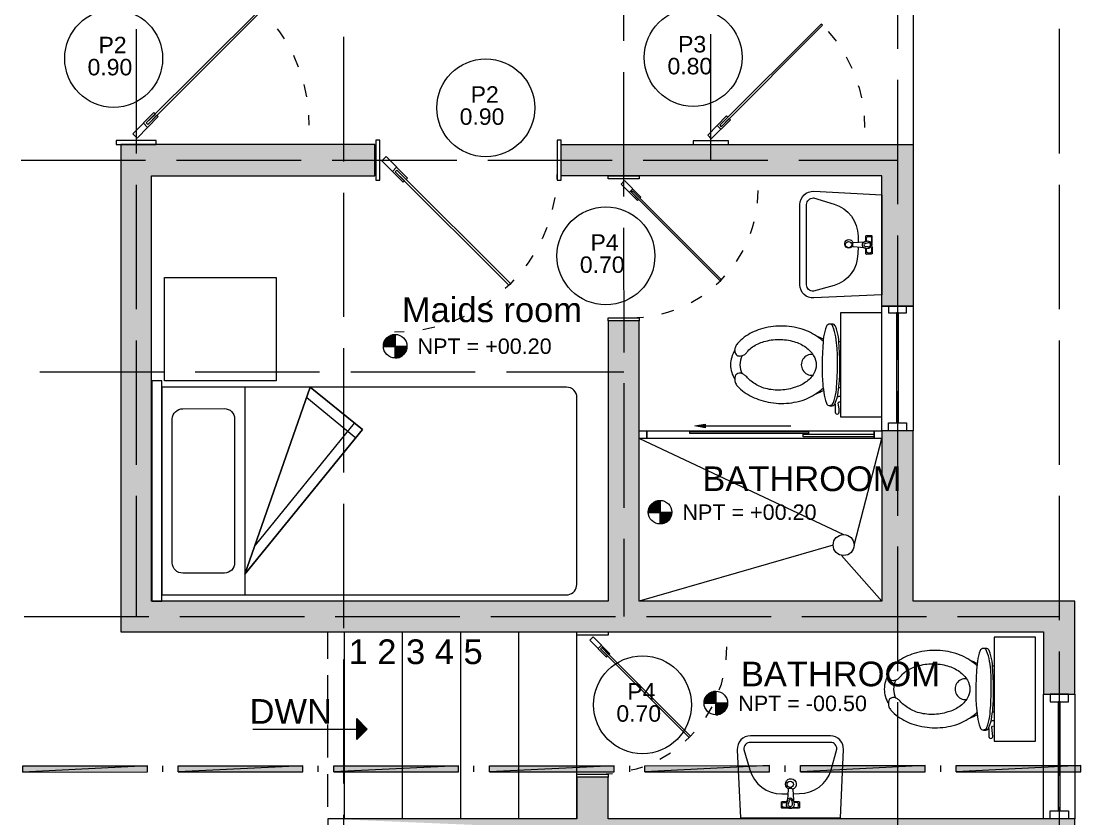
# Model space of a CAD drawing. Header units: metres. Extents: x 14 to 155, y 0 to 125.
# Drawn here: x 30.68 to 35.79, y 104.34 to 108.18 of the extents above; entities that cross this region are included whole.
import ezdxf

# ---------------------------------------------------------------- set-up
doc = ezdxf.new("R2010")
doc.units = ezdxf.units.M
doc.layers.add('PDF_Geometry', color=7, linetype='Continuous', true_color=0xc0c0c0)
doc.layers.add('PDF_Solid Fills', color=7, linetype='Continuous')
doc.layers.add('PDF_Text', color=255, linetype='Continuous')
doc.styles.add('PDF Arial', font='arial.ttf')

msp = doc.modelspace()

# ---------------------------------------------------------------- linework, layer by layer
at = {"layer": 'PDF_Geometry', "color": 0, "lineweight": 5}
for points in [[(34.9773, 109.9363), (34.9774, 107.587)], [(34.827, 106.8075), (34.827, 107.4364), (33.2811, 107.4364), (33.2811, 107.5868), (34.9775, 107.5869), (34.9775, 106.8075), (34.827, 106.8075), (34.9775, 106.8075)], [(32.2361, 104.3365), (32.2361, 105.2375)], [(32.5162, 104.3365), (32.5161, 105.2375)], [(32.7962, 104.3366), (32.7962, 105.2375)], [(33.0762, 104.3366), (33.0762, 105.2375)], [(33.3564, 104.3366), (33.3564, 105.2376)], [(35.6065, 104.9368), (35.7569, 104.9368)]]:
    msp.add_lwpolyline(points, dxfattribs=at)
at = {"layer": 'PDF_Geometry', "color": 0, "lineweight": 0}
for points in [[(33.5818, 108.6863), (33.5818, 108.0862)], [(34.9021, 108.648), (34.9022, 108.0479)], [(31.2309, 108.1438), (31.231, 107.5436)], [(31.9111, 108.1454), (31.9223, 108.1309), (31.9447, 108.0958)], [(32.2312, 108.1054), (32.2312, 107.5052)], [(34.0012, 108.1183), (34.0012, 107.5118)], [(34.5676, 108.131), (34.6012, 108.091), (34.6061, 108.0846)], [(35.6815, 108.1439), (35.6816, 107.5438)], [(31.9895, 108.0173), (31.9911, 108.0125), (32.0119, 107.9613)], [(34.6541, 108.0094), (34.6685, 107.9807), (34.6813, 107.9551)], [(33.5818, 107.9358), (33.5818, 107.3357)], [(34.9022, 107.899), (34.9022, 107.2989)], [(32.0391, 107.8765), (32.0535, 107.8172)], [(34.7117, 107.8718), (34.7165, 107.8606), (34.7278, 107.8126)], [(31.2869, 107.6684), (31.2661, 107.6892)], [(32.0631, 107.7277), (32.0647, 107.6797)], [(34.7405, 107.7245), (34.7421, 107.6686)], [(34.0508, 107.6606), (34.0332, 107.6782)], [(30.6772, 107.5115), (31.2758, 107.5116)], [(31.4262, 107.5116), (32.0264, 107.5116)], [(32.1767, 107.5116), (32.7769, 107.5116)], [(32.9273, 107.5116), (33.5259, 107.5117)], [(33.6763, 107.5117), (34.2765, 107.5117)], [(34.4268, 107.5117), (34.9022, 107.5117)], [(32.468, 107.4572), (32.4873, 107.4781)], [(33.2619, 107.4668), (33.2603, 107.4204)], [(31.231, 107.3932), (31.231, 106.793)], [(35.6816, 107.3933), (35.6816, 106.7932)], [(32.2312, 107.3548), (32.2312, 106.7562)], [(33.2506, 107.3308), (33.2378, 107.2731)], [(33.6251, 107.3724), (33.609, 107.3564)], [(34.2269, 107.3036), (34.2269, 107.3052), (34.2301, 107.3645)], [(33.2106, 107.1868), (33.1898, 107.1356), (33.1866, 107.1324)], [(33.5818, 107.1852), (33.5819, 106.5851)], [(34.1932, 107.158), (34.2028, 107.1868), (34.2108, 107.2157)], [(34.9022, 107.1484), (34.9022, 106.5483)], [(34.126, 107.0236), (34.158, 107.0764)], [(34.7806, 107.0956), (34.7806, 107.0637)], [(33.1434, 107.0523), (33.121, 107.0171), (33.1098, 107.0027)], [(34.7485, 107.0637), (34.7485, 107.0621), (34.7501, 107.0605), (34.7517, 107.0605), (34.7517, 107.0589), (34.7533, 107.0589)], [(34.7806, 107.0636), (34.7806, 107.062), (34.7806, 107.0604), (34.779, 107.0604), (34.7774, 107.0604), (34.7774, 107.0588), (34.7534, 107.0588)], [(33.0521, 106.9339), (33.0329, 106.9115), (33.0105, 106.8923)], [(34.0284, 106.9116), (34.0508, 106.9308), (34.07, 106.9532)], [(32.9418, 106.8347), (32.9274, 106.8235), (32.8922, 106.8012)], [(33.9068, 106.8251), (33.958, 106.8555)], [(33.7659, 106.7707), (33.7947, 106.7787), (33.8236, 106.7884)], [(32.8121, 106.7578), (32.809, 106.7563), (32.7578, 106.7338)], [(33.6171, 106.7515), (33.6764, 106.7547), (33.678, 106.7547)], [(32.524, 106.6842), (32.4776, 106.6826)], [(32.4808, 106.6698), (32.4808, 106.5578)], [(32.6713, 106.7067), (32.6137, 106.6938)], [(31.231, 106.6426), (31.231, 106.0424)], [(35.6816, 106.6427), (35.6816, 106.0426)], [(32.2313, 106.6058), (32.2313, 106.0057)], [(32.4249, 106.6138), (32.5369, 106.6138)], [(30.7669, 106.4906), (31.367, 106.4906)], [(31.5158, 106.4906), (32.1159, 106.4906)], [(32.2664, 106.4906), (32.8665, 106.4906)], [(33.017, 106.4907), (33.582, 106.4907)], [(31.7559, 106.4169), (31.756, 105.4167)], [(33.5819, 106.4362), (33.5819, 105.8361)], [(32.0536, 106.3673), (32.2904, 106.1737)], [(34.9022, 106.3979), (34.9022, 105.7978)], [(31.3558, 106.2425), (31.3558, 105.5912)], [(32.2825, 106.2441), (31.8055, 105.6552)], [(33.9741, 106.2314), (34.387, 106.2314)], [(34.643, 105.7049), (33.6572, 106.1705)], [(34.6926, 105.6553), (34.827, 106.1706), (33.694, 106.1705)], [(31.231, 105.8937), (31.231, 105.3112)], [(32.2313, 105.8553), (32.2313, 105.2551)], [(33.758, 105.8697), (33.758, 105.7577)], [(35.6816, 105.8938), (35.6816, 105.2937)], [(33.702, 105.8137), (33.814, 105.8137)], [(33.5819, 105.6857), (33.5819, 105.3113)], [(34.5917, 105.6553), (33.6571, 105.3864)], [(34.9022, 105.6489), (34.9023, 105.0488)], [(34.6318, 105.6057), (34.8271, 105.3864)], [(30.6918, 105.311), (31.2919, 105.3111)], [(31.4423, 105.3111), (32.0424, 105.3111)], [(32.1913, 105.3111), (32.7914, 105.3111)], [(32.9419, 105.3111), (33.542, 105.3112)], [(33.6924, 105.3112), (34.2925, 105.3112)], [(34.4414, 105.3112), (35.0415, 105.3112)], [(35.192, 105.3112), (35.6816, 105.3112)], [(32.156, 105.1078), (32.156, 105.2375)], [(33.4748, 105.1735), (33.4587, 105.1575)], [(34.0765, 105.1031), (34.0765, 105.1047), (34.0797, 105.1656)], [(35.6816, 105.1432), (35.6817, 104.5431)], [(32.2313, 105.1047), (32.2313, 104.5061)], [(32.156, 104.871), (32.156, 105.0295)], [(34.0429, 104.9575), (34.0542, 104.9863), (34.0605, 105.0152)], [(34.0269, 104.9496), (34.0269, 104.8375)], [(33.9692, 104.8935), (34.0829, 104.8935)], [(34.9023, 104.8983), (34.9023, 104.2982)], [(33.9773, 104.8247), (34.0077, 104.8759)], [(32.156, 104.6326), (32.156, 104.791)], [(31.7944, 104.7686), (32.2954, 104.7686)], [(33.878, 104.711), (33.9004, 104.7319), (33.9212, 104.7543)], [(33.7564, 104.6246), (33.8076, 104.655)], [(31.3607, 104.5622), (31.3607, 104.5925)], [(32.1096, 104.5622), (32.1096, 104.5926)], [(32.8602, 104.5622), (32.8602, 104.5926)], [(33.6108, 104.5623), (33.6108, 104.5926)], [(33.6172, 104.5718), (33.6444, 104.5782), (33.6749, 104.5878)], [(34.3597, 104.5623), (34.3597, 104.5927)], [(35.1103, 104.5623), (35.1103, 104.5927)], [(32.1561, 104.3941), (32.156, 104.5525)], [(33.4667, 104.551), (33.5276, 104.5542)], [(35.6817, 104.3926), (35.6817, 103.7925)], [(32.2313, 104.3558), (32.2314, 103.7556)]]:
    msp.add_lwpolyline(points, dxfattribs=at)
for points in [[(31.831, 108.2398), (31.2805, 107.6908), (31.2885, 107.6829), (31.8374, 108.2334)], [(34.5341, 108.1679), (34.046, 107.6798), (34.0524, 107.6717), (34.5404, 108.1615)], [(31.2357, 107.6172), (31.2149, 107.638), (31.3174, 107.742), (31.3254, 107.734), (31.2805, 107.6908), (31.2885, 107.6829), (31.3317, 107.7277), (31.3381, 107.7213)], [(34.0044, 107.6141), (33.9868, 107.6318), (34.078, 107.7246), (34.0844, 107.7182), (34.046, 107.6798), (34.0524, 107.6718), (34.0908, 107.7117), (34.0972, 107.7054)], [(31.3285, 107.606), (31.1349, 107.606), (31.1349, 107.5868), (31.3285, 107.5868)], [(32.4056, 107.6076), (32.3864, 107.6076), (32.3864, 107.4156), (32.4056, 107.4156)], [(33.281, 107.6076), (33.2618, 107.6076), (33.2618, 107.4156), (33.281, 107.4156)], [(34.0876, 107.6045), (33.9164, 107.6045), (33.9164, 107.5869), (34.0876, 107.5869)], [(32.4153, 107.5084), (32.4361, 107.5292), (32.54, 107.4252), (32.5337, 107.4188), (32.4889, 107.4636), (32.4809, 107.4556), (32.5257, 107.4124), (32.5193, 107.406)], [(33.0362, 106.9163), (32.4889, 107.4636), (32.4809, 107.4556), (33.0282, 106.9083)], [(33.6571, 107.422), (33.5066, 107.422), (33.5066, 107.4365), (33.6571, 107.4365)], [(33.5851, 107.4141), (33.5691, 107.3964), (33.6492, 107.3165), (33.6539, 107.3212), (33.6204, 107.3564), (33.6252, 107.3629), (33.6603, 107.3276), (33.6651, 107.3324)], [(34.0476, 106.9292), (33.6203, 107.3565), (33.6252, 107.3629), (34.054, 106.934)], [(31.3686, 106.9467), (31.9063, 106.9467), (31.9063, 106.4474), (31.3686, 106.4474)], [(34.827, 106.7755), (34.6269, 106.7755), (34.627, 106.2746), (34.827, 106.2746)], [(34.9454, 106.8076), (34.859, 106.8076), (34.859, 106.7756), (34.9454, 106.7756)], [(34.8974, 106.2458), (34.907, 106.2458), (34.907, 106.7756), (34.8974, 106.7756)], [(33.6572, 106.7371), (33.5067, 106.7371), (33.5067, 106.7515), (33.6572, 106.7515)], [(32.4584, 106.6666), (32.4808, 106.6618), (32.4489, 106.6618)], [(32.4697, 106.6698), (32.4808, 106.6666), (32.4584, 106.6666)], [(32.4808, 106.6666), (32.4584, 106.6666), (32.4808, 106.6618)], [(32.4808, 106.6698), (32.4697, 106.6698)], [(32.4808, 106.6698), (32.4697, 106.6698), (32.4808, 106.6666)], [(32.428, 106.6362), (32.4808, 106.6251), (32.4249, 106.6251)], [(32.4808, 106.6251), (32.4249, 106.6251), (32.4808, 106.6139)], [(32.4249, 106.6251), (32.4808, 106.6139), (32.4249, 106.6139)], [(32.4344, 106.6458), (32.4808, 106.6362), (32.428, 106.6362)], [(32.4808, 106.6362), (32.428, 106.6362), (32.4808, 106.6251)], [(32.4408, 106.6539), (32.4808, 106.6459), (32.4344, 106.6459)], [(32.4808, 106.6458), (32.4344, 106.6458), (32.4808, 106.6362)], [(32.4489, 106.6618), (32.4808, 106.6539), (32.4408, 106.6539)], [(32.4808, 106.6539), (32.4408, 106.6539), (32.4808, 106.6459)], [(32.4808, 106.6618), (32.4489, 106.6618), (32.4808, 106.6539)], [(32.524, 106.5786), (32.4808, 106.5786), (32.5161, 106.5706)], [(32.4808, 106.5786), (32.5161, 106.5706), (32.4808, 106.5706)], [(32.5161, 106.5706), (32.4808, 106.5706), (32.5081, 106.5658)], [(32.4808, 106.5706), (32.5081, 106.5658), (32.4808, 106.5658)], [(32.5369, 106.6138), (32.4809, 106.6138), (32.5353, 106.6043)], [(32.4809, 106.6138), (32.5353, 106.6043), (32.4809, 106.6043)], [(32.5353, 106.6043), (32.4809, 106.6043), (32.5337, 106.5947)], [(32.4809, 106.6043), (32.5337, 106.5947), (32.4809, 106.5947)], [(32.5337, 106.5946), (32.4809, 106.5946), (32.5289, 106.5866)], [(32.4809, 106.5946), (32.5289, 106.5866), (32.4809, 106.5866)], [(32.5289, 106.5866), (32.4809, 106.5866), (32.5241, 106.5787)], [(32.4809, 106.5866), (32.5241, 106.5787), (32.4809, 106.5787)], [(32.5081, 106.5658), (32.4809, 106.5658), (32.5001, 106.561)], [(32.4809, 106.5658), (32.5001, 106.561), (32.4809, 106.561)], [(32.4808, 106.561), (32.4808, 106.5594), (32.4904, 106.5594)], [(32.4808, 106.561), (32.5, 106.561), (32.4904, 106.5594)], [(32.4808, 106.5594), (32.4904, 106.5594), (32.4808, 106.5579)], [(31.3559, 106.4474), (31.3063, 106.4474), (31.3063, 105.3864), (31.3559, 105.3864)], [(31.756, 105.5159), (32.3225, 106.2137), (31.756, 105.5159), (32.0712, 106.4169), (32.3225, 106.2137), (32.0712, 106.4169)], [(33.6939, 106.1706), (33.6571, 106.1706), (33.6571, 106.2074), (33.6939, 106.2074)], [(34.7902, 106.1706), (33.6939, 106.1706), (33.6939, 106.2074), (34.7902, 106.2075)], [(33.9741, 106.2218), (33.9245, 106.2314), (33.9741, 106.2394)], [(34.827, 106.1706), (34.7902, 106.1706), (34.7902, 106.2075), (34.827, 106.2075)], [(34.9454, 106.2074), (34.859, 106.2074), (34.859, 106.2458), (34.9454, 106.2458)], [(34.4733, 106.1946), (33.9004, 106.1946), (33.9004, 106.2042), (34.4733, 106.2042)], [(34.4477, 106.1899), (34.7902, 106.1899), (34.7902, 106.1786), (34.4477, 106.1786)], [(33.7179, 105.8537), (33.758, 105.8457), (33.7116, 105.8457)], [(33.726, 105.8617), (33.758, 105.8537), (33.7179, 105.8537)], [(33.758, 105.8537), (33.7179, 105.8537), (33.758, 105.8457)], [(33.7372, 105.8666), (33.758, 105.8618), (33.726, 105.8618)], [(33.758, 105.8617), (33.726, 105.8617), (33.758, 105.8537)], [(33.7467, 105.8697), (33.758, 105.8666), (33.7372, 105.8666)], [(33.758, 105.8666), (33.7372, 105.8666), (33.758, 105.8618)], [(33.758, 105.8697), (33.7467, 105.8697)], [(33.758, 105.8697), (33.7467, 105.8697), (33.758, 105.8666)], [(33.7036, 105.8249), (33.758, 105.8138), (33.702, 105.8138)], [(33.7068, 105.8361), (33.758, 105.8249), (33.7036, 105.8249)], [(33.758, 105.8249), (33.7036, 105.8249), (33.758, 105.8138)], [(33.7116, 105.8457), (33.758, 105.8362), (33.7068, 105.8362)], [(33.758, 105.8361), (33.7068, 105.8361), (33.758, 105.8249)], [(33.758, 105.8457), (33.7116, 105.8457), (33.758, 105.8362)], [(33.814, 105.8137), (33.7581, 105.8137), (33.814, 105.8041)], [(33.7581, 105.8137), (33.814, 105.8041), (33.7581, 105.8041)], [(33.814, 105.8041), (33.7581, 105.8041), (33.8108, 105.7946)], [(33.7581, 105.8041), (33.8108, 105.7946), (33.7581, 105.7946)], [(33.8108, 105.7945), (33.758, 105.7945), (33.806, 105.7865)], [(33.758, 105.7945), (33.806, 105.7865), (33.758, 105.7865)], [(33.806, 105.7865), (33.758, 105.7865), (33.8012, 105.7785)], [(33.758, 105.7865), (33.8012, 105.7785), (33.758, 105.7785)], [(33.8012, 105.7785), (33.758, 105.7785), (33.7948, 105.7706)], [(33.758, 105.7785), (33.7948, 105.7706), (33.758, 105.7706)], [(33.7948, 105.7705), (33.758, 105.7705), (33.7868, 105.7657)], [(33.758, 105.7705), (33.7868, 105.7657), (33.758, 105.7657)], [(33.7868, 105.7657), (33.758, 105.7657), (33.7772, 105.7609)], [(33.758, 105.7657), (33.7772, 105.7609), (33.758, 105.7609)], [(33.758, 105.7609), (33.758, 105.7593), (33.7675, 105.7593)], [(33.758, 105.7609), (33.7772, 105.7609), (33.7675, 105.7593)], [(33.758, 105.7593), (33.7675, 105.7593), (33.758, 105.7577)], [(33.5067, 105.2215), (33.3563, 105.2215), (33.3563, 105.2376), (33.5067, 105.2376)], [(33.4347, 105.2136), (33.4187, 105.1975), (33.4988, 105.116), (33.5035, 105.1223), (33.47, 105.1559), (33.4764, 105.1624), (33.5099, 105.1271), (33.5147, 105.1319)], [(35.568, 105.212), (35.3679, 105.212), (35.368, 104.7111), (35.568, 104.7111)], [(33.8972, 104.7287), (33.4699, 105.156), (33.4764, 105.1624), (33.9036, 104.7351)], [(33.9869, 104.9335), (34.0269, 104.9256), (33.9789, 104.9256)], [(33.9949, 104.9399), (34.0269, 104.9335), (33.9869, 104.9335)], [(34.0269, 104.9335), (33.9869, 104.9335), (34.0269, 104.9256)], [(34.0045, 104.9463), (34.0269, 104.9399), (33.9949, 104.9399)], [(34.0269, 104.9399), (33.9949, 104.9399), (34.0269, 104.9335)], [(34.0157, 104.9496), (34.0269, 104.9464), (34.0045, 104.9464)], [(34.0269, 104.9463), (34.0045, 104.9463), (34.0269, 104.9399)], [(34.0269, 104.9496), (34.0157, 104.9496)], [(34.0269, 104.9496), (34.0157, 104.9496), (34.0269, 104.9464)], [(35.7265, 104.9368), (35.6384, 104.9368), (35.6384, 104.8999), (35.7265, 104.8999)], [(33.9709, 104.9047), (34.0269, 104.8935), (33.9692, 104.8935)], [(33.9741, 104.9143), (34.0269, 104.9047), (33.9709, 104.9047)], [(34.0269, 104.9047), (33.9709, 104.9047), (34.0269, 104.8935)], [(33.9789, 104.9255), (34.0269, 104.9143), (33.9741, 104.9143)], [(34.0269, 104.9143), (33.9741, 104.9143), (34.0269, 104.9047)], [(34.0269, 104.9255), (33.9789, 104.9255), (34.0269, 104.9143)], [(34.0829, 104.8935), (34.0269, 104.8935), (34.0813, 104.8839)], [(34.0269, 104.8935), (34.0813, 104.8839), (34.0269, 104.8839)], [(34.0813, 104.8839), (34.0269, 104.8839), (34.0797, 104.8744)], [(34.0269, 104.8839), (34.0797, 104.8744), (34.0269, 104.8744)], [(35.6769, 104.3751), (35.6865, 104.3751), (35.6864, 104.9), (35.6769, 104.9)], [(34.0621, 104.8503), (34.0268, 104.8503), (34.0541, 104.8455)], [(34.0268, 104.8503), (34.0541, 104.8455), (34.0268, 104.8455)], [(34.0797, 104.8743), (34.0269, 104.8743), (34.0749, 104.8647)], [(34.0269, 104.8743), (34.0749, 104.8647), (34.0269, 104.8647)], [(34.0749, 104.8647), (34.0269, 104.8647), (34.0685, 104.8567)], [(34.0269, 104.8647), (34.0685, 104.8567), (34.0269, 104.8567)], [(34.0685, 104.8567), (34.0269, 104.8567), (34.0621, 104.8503)], [(34.0269, 104.8567), (34.0621, 104.8503), (34.0269, 104.8503)], [(34.0541, 104.8455), (34.0269, 104.8455), (34.0461, 104.8407)], [(34.0269, 104.8455), (34.0461, 104.8407), (34.0269, 104.8407)], [(34.0365, 104.8375), (34.0269, 104.8375), (34.0269, 104.8407)], [(34.0269, 104.8407), (34.0461, 104.8407), (34.0365, 104.8375)], [(34.0365, 104.8375), (34.0269, 104.8375)], [(34.0269, 104.8374), (34.0366, 104.8374)], [(32.2953, 104.8198), (32.3449, 104.7686), (32.2953, 104.7686)], [(32.345, 104.7686), (32.2954, 104.7191), (32.2954, 104.8198)], [(32.3449, 104.7686), (32.2953, 104.7686), (32.2953, 104.7191)], [(31.2854, 104.5622), (31.2854, 104.5925), (30.6853, 104.5621)], [(31.2854, 104.5925), (30.6853, 104.5621), (30.6853, 104.5925)], [(32.0344, 104.5622), (32.0344, 104.5926), (31.4343, 104.5622)], [(32.0344, 104.5926), (31.4343, 104.5622), (31.4343, 104.5925)], [(32.785, 104.5622), (32.785, 104.5926), (32.1849, 104.5622)], [(32.785, 104.5926), (32.1849, 104.5622), (32.1849, 104.5926)], [(33.5355, 104.5622), (33.5355, 104.5926), (32.9354, 104.5622)], [(33.5355, 104.5926), (32.9354, 104.5622), (32.9354, 104.5926)], [(34.2845, 104.5623), (34.2845, 104.5927), (33.6844, 104.5623)], [(34.2845, 104.5927), (33.6844, 104.5623), (33.6844, 104.5926)], [(35.0351, 104.5623), (35.0351, 104.5927), (34.435, 104.5623)], [(35.0351, 104.5927), (34.435, 104.5623), (34.435, 104.5927)], [(35.7856, 104.5623), (35.7856, 104.5927), (35.1855, 104.5623)], [(35.7856, 104.5927), (35.1855, 104.5623), (35.1855, 104.5927)], [(33.5068, 104.5367), (33.3563, 104.5366), (33.3563, 104.5511), (33.5068, 104.5511)], [(35.7265, 104.3367), (35.6385, 104.3367), (35.6385, 104.3751), (35.7265, 104.3751)]]:
    msp.add_lwpolyline(points, close=True, dxfattribs=at)
at = {"layer": 'PDF_Geometry', "color": 0, "lineweight": 5}
for points in [[(32.3816, 107.5868), (31.1574, 107.5868), (31.1574, 105.2375), (35.6064, 105.2376), (35.6064, 104.9368), (35.7568, 104.9368), (35.7568, 105.3864), (34.9774, 105.3864), (34.9774, 106.2074), (34.827, 106.2074), (34.8271, 105.3864), (33.6572, 105.3864), (33.6572, 106.7371), (33.5067, 106.7371), (33.5067, 105.3863), (31.3062, 105.3863), (31.3061, 107.4363), (32.3816, 107.4363)], [(34.827, 106.8076), (34.9775, 106.8076), (34.9775, 106.2075), (34.827, 106.2075)], [(35.6065, 104.9368), (35.7569, 104.9368), (35.757, 104.3367), (35.6065, 104.3367)], [(35.7569, 104.3367), (33.5068, 104.3366), (33.5068, 104.5367), (33.3563, 104.5366), (33.3563, 104.3366), (32.1561, 104.3365), (32.1561, 104.1861), (35.6064, 104.1862), (35.6064, 103.1364), (34.8272, 103.1364), (34.8272, 102.3874), (34.9776, 102.3874), (34.9775, 102.9875), (35.7569, 102.9875)]]:
    msp.add_lwpolyline(points, close=True, dxfattribs=at)
at = {"layer": 'PDF_Geometry', "color": 0, "lineweight": 0}
for points in [[(34.4983, 106.8475, -0.429416), (34.4316, 106.91), (34.4317, 107.298, -0.429384), (34.4989, 107.3613), (34.827, 107.3437), (34.827, 106.862), (34.4983, 106.8475)], [(34.7118, 107.0924), (34.7102, 107.0612, -0.332546), (34.5965, 106.9068), (34.4963, 106.8798, -0.430709), (34.4637, 106.91), (34.4639, 107.2984, -0.429218), (34.4973, 107.3292), (34.5961, 107.2988, -0.332325), (34.7118, 107.1452), (34.7118, 107.1148)], [(34.7773, 107.1005, -0.36652), (34.7728, 107.1058, -0.36652), (34.7806, 107.1101), (34.7806, 107.1436), (34.7806, 107.1452), (34.779, 107.1468), (34.7774, 107.1468), (34.7533, 107.1468), (34.7517, 107.1468), (34.7501, 107.1468), (34.7501, 107.1452), (34.7485, 107.1452), (34.7485, 107.1436), (34.7485, 107.1244, -0.392517), (34.7406, 107.1164), (34.6894, 107.1132, 0.418605), (34.6846, 107.1101), (34.6846, 107.0972, -4.498472), (34.6871, 107.1143)], [(34.7774, 107.0908), (34.7774, 107.0716, -0.413969), (34.7693, 107.0637), (34.7614, 107.0637, -0.413969), (34.7533, 107.0716), (34.7533, 107.0877, 1.459825), (34.7533, 107.1196), (34.7533, 107.1357, -0.413969), (34.7614, 107.1436), (34.7693, 107.1436, -0.413969), (34.7774, 107.1357), (34.7774, 107.1164)], [(34.7582, 107.1212), (34.7422, 107.1164, 0.304072), (34.7311, 107.1047, 0.301343), (34.7406, 107.0892), (34.6894, 107.094, -0.418605), (34.6846, 107.0981)], [(34.7582, 107.0861), (34.7402, 107.0892, -0.392867), (34.7485, 107.0812), (34.7485, 107.0636)], [(34.5749, 106.3291, 0.319266), (34.5921, 106.3409, 0.049038), (34.6056, 106.3926, 0.021497), (34.6102, 106.4473, 0.015366), (34.6125, 106.5251, 0.015393), (34.6113, 106.6035, 0.020248), (34.6048, 106.6592, 0.049038), (34.5908, 106.7099, 0.319266), (34.5749, 106.7212, 0.319266), (34.5593, 106.7108, 0.049038), (34.5458, 106.6592, 0.021497), (34.5413, 106.6028, 0.015366), (34.5389, 106.5251, 0.015393), (34.5401, 106.4482, 0.020248), (34.5466, 106.3926, 0.049038), (34.5591, 106.3402, 0.319266), (34.5758, 106.3275), (34.5869, 106.3275, 0.319266), (34.602, 106.3403, 0.049038), (34.6161, 106.3926, 0.021497), (34.6225, 106.4482, 0.015366), (34.6238, 106.525, 0.015393), (34.6214, 106.6028, 0.020248), (34.6168, 106.6592, 0.049038), (34.6033, 106.7108, 0.319266), (34.5869, 106.7212), (34.5758, 106.7212)], [(34.5431, 106.6383, 0.036465), (34.521, 106.6568, 0.083849), (34.4416, 106.6971, 0.072972), (34.3413, 106.7115, 0.072871), (34.241, 106.6968, 0.084555), (34.1632, 106.6578, 0.052968), (34.1304, 106.6271, 0.066059), (34.1206, 106.6115, 0.082747), (34.1165, 106.5952, 0.103019), (34.1209, 106.5799, 0.14263), (34.1272, 106.5714, 0.138085), (34.1385, 106.5675, 0.107353), (34.1543, 106.57, 0.084394), (34.1695, 106.5778, 0.067845), (34.1803, 106.5913, -0.053068), (34.2031, 106.6112, -0.083388), (34.258, 106.6367, -0.071532), (34.3301, 106.6475, -0.071532), (34.4027, 106.6371, -0.082894), (34.4595, 106.6098, -0.106801), (34.4978, 106.5686, -0.134109), (34.5101, 106.5251, -0.132567), (34.4986, 106.4826, -0.106801), (34.4587, 106.4406, -0.083388), (34.4037, 106.415, -0.071532), (34.3301, 106.4027, -0.071532), (34.2575, 106.4131, -0.082894), (34.2023, 106.4419, -0.053185), (34.1819, 106.4591, 0.067845), (34.1674, 106.4728, 0.074849), (34.1554, 106.4824, 0.107353), (34.1392, 106.4842, 0.143653), (34.1272, 106.4803, 0.138048), (34.1197, 106.471, 0.107547), (34.1181, 106.4553, 0.079), (34.1195, 106.4404, 0.067769), (34.1294, 106.4233, 0.055107), (34.1632, 106.3933, 0.083098), (34.2426, 106.3547, 0.072972), (34.3414, 106.3386, 0.072871), (34.4416, 106.3534, 0.085227), (34.5209, 106.3941, 0.0346), (34.5432, 106.4119)], [(34.118, 106.595, 0.144739), (34.0972, 106.5251, 0.143543), (34.1179, 106.4551)], [(34.1527, 106.5685, 0.121315), (34.1421, 106.5251, 0.121315), (34.1527, 106.4817)], [(34.6014, 106.3355), (34.6014, 106.3146), (34.6014, 106.297, 1.01914), (34.6205, 106.297), (34.6205, 106.3115), (34.6157, 106.3418, -0.30187), (34.6268, 106.3464)], [(35.2842, 105.0748, 0.036465), (35.2621, 105.0933, 0.083098), (35.1827, 105.1336, 0.072972), (35.0823, 105.148, 0.072871), (34.982, 105.1333, 0.085227), (34.9026, 105.0942, 0.054038), (34.8714, 105.0636, 0.066059), (34.8616, 105.048, 0.082747), (34.8575, 105.0317, 0.103019), (34.8619, 105.0163, 0.14263), (34.8682, 105.0079, 0.138085), (34.8795, 105.004, 0.107353), (34.8953, 105.0064, 0.084394), (34.9089, 105.0143, 0.070554), (34.9213, 105.0278, -0.051299), (34.9425, 105.0477, -0.083388), (34.999, 105.0732, -0.071532), (35.0711, 105.084, -0.071532), (35.1438, 105.0735, -0.082894), (35.2005, 105.0463, -0.106801), (35.2388, 105.0051, -0.134109), (35.2511, 104.9616, -0.132567), (35.2396, 104.9191, -0.106801), (35.1998, 104.877, -0.083388), (35.1448, 104.8515, -0.071532), (35.0711, 104.8392, -0.071532), (34.9985, 104.8496, -0.082894), (34.9433, 104.8784, -0.053185), (34.9213, 104.8956, 0.067845), (34.9084, 104.9093, 0.074849), (34.8948, 104.9188, 0.107353), (34.8802, 104.9207, 0.143653), (34.8682, 104.9168, 0.138048), (34.8607, 104.9075, 0.107547), (34.8591, 104.8917, 0.073587), (34.8605, 104.8767, 0.067769), (34.8705, 104.8598, 0.055107), (34.9042, 104.8298, 0.083098), (34.982, 104.7911, 0.072972), (35.0824, 104.7751, 0.072871), (35.1826, 104.7899, 0.085227), (35.2619, 104.8305, 0.0346), (35.2842, 104.8484)], [(35.3159, 104.7656, 0.319266), (35.3332, 104.7774, 0.049038), (35.3466, 104.829, 0.021497), (35.3513, 104.8838, 0.015366), (35.3536, 104.9616, 0.015393), (35.3524, 105.04, 0.020248), (35.3459, 105.0957, 0.049038), (35.3318, 105.1464, 0.319266), (35.3159, 105.1577, 0.319266), (35.3004, 105.1473, 0.049038), (35.2869, 105.0957, 0.021497), (35.2823, 105.0393, 0.015366), (35.2799, 104.9616, 0.015393), (35.2811, 104.8847, 0.020248), (35.2876, 104.829, 0.049038), (35.3002, 104.7767, 0.319266), (35.3168, 104.7639), (35.3279, 104.7639, 0.319266), (35.343, 104.7768, 0.049038), (35.3571, 104.829, 0.021497), (35.3635, 104.8847, 0.015366), (35.3648, 104.9615, 0.015393), (35.3624, 105.0393, 0.020248), (35.3578, 105.0957, 0.049038), (35.3443, 105.1473, 0.319266), (35.3279, 105.1577), (35.3168, 105.1577)], [(34.859, 105.0315, 0.144687), (34.8382, 104.9616, 0.144414), (34.859, 104.8916)], [(34.8937, 105.0049, 0.121315), (34.8831, 104.9616, 0.121315), (34.8937, 104.9182)], [(35.3424, 104.772), (35.3424, 104.7511), (35.3424, 104.7335, 1.01914), (35.3616, 104.7335), (35.36, 104.748), (35.3568, 104.7783, -0.30187), (35.3663, 104.7845)], [(34.6414, 104.6703, 0.429663), (34.579, 104.7367), (34.1926, 104.7367, 0.429416), (34.1293, 104.6694), (34.1453, 104.3414), (34.627, 104.3414), (34.6414, 104.6703)], [(34.3982, 104.4566), (34.4278, 104.4582, 0.332325), (34.5822, 104.5719), (34.6094, 104.6719, 0.429218), (34.579, 104.7047), (34.1926, 104.7047, 0.430709), (34.1613, 104.671), (34.1902, 104.5723, 0.332546), (34.3438, 104.4566), (34.3742, 104.4566)], [(34.3747, 104.4812, -4.498472), (34.3966, 104.479), (34.3998, 104.4262), (34.4018, 104.4112, -1.459825), (34.3678, 104.4102), (34.3726, 104.4262), (34.3758, 104.4798, -0.418605), (34.3805, 104.4838), (34.3917, 104.4838, -0.418605), (34.395, 104.4799)], [(34.3885, 104.3911, 0.36652), (34.3832, 104.3956, 0.36652), (34.379, 104.3878), (34.3454, 104.3878), (34.3438, 104.3878), (34.3422, 104.3894), (34.3422, 104.391), (34.3422, 104.415), (34.3422, 104.4166), (34.3422, 104.4182), (34.3438, 104.4182), (34.3454, 104.4198), (34.3646, 104.4198, 0.392867), (34.371, 104.4282, -0.301343), (34.3858, 104.4373, -0.304072), (34.3976, 104.4262, 0.392517), (34.4077, 104.4198), (34.4254, 104.4198), (34.427, 104.4198), (34.4286, 104.4182), (34.4301, 104.4182), (34.4301, 104.4166), (34.4301, 104.415), (34.4301, 104.391), (34.4301, 104.3894), (34.4286, 104.3894), (34.4286, 104.3878), (34.427, 104.3878), (34.4254, 104.3878), (34.3934, 104.3878)], [(34.3846, 104.4294, -0.4125), (34.3918, 104.4231), (34.3943, 104.4083, -1.459498), (34.3758, 104.4086), (34.3806, 104.4231)], [(34.3726, 104.391), (34.3526, 104.3926, -0.413969), (34.3454, 104.3991), (34.3454, 104.4078, -0.413969), (34.3534, 104.415), (34.3694, 104.415)], [(34.3998, 104.391), (34.4174, 104.391, 0.413969), (34.4254, 104.3991), (34.4254, 104.407, 0.413969), (34.4174, 104.415), (34.4014, 104.415)]]:
    msp.add_lwpolyline(points, format="xyb", dxfattribs=at)
for points in [[(34.7453, 107.0972), (34.7584, 107.0947, 1.459498), (34.7598, 107.1132), (34.7453, 107.1085, 0.997077)], [(33.3067, 105.4168), (33.3147, 105.4168), (33.3228, 105.42), (33.3307, 105.4232), (33.3387, 105.428), (33.3452, 105.4343), (33.35, 105.4424), (33.3532, 105.4504), (33.3547, 105.4583), (33.3563, 105.4664), (33.3563, 106.3674, 0.425806), (33.3066, 106.417), (31.3558, 106.4169), (31.3558, 105.4167)], [(31.4054, 106.2641, -0.414033), (31.4567, 106.3129), (31.6559, 106.3145, -0.414033), (31.7063, 106.2633), (31.7064, 105.5712, -0.414033), (31.6568, 105.5207), (31.4567, 105.5207, -0.414033), (31.4055, 105.5704)]]:
    msp.add_lwpolyline(points, format="xyb", close=True, dxfattribs=at)
for centre, radius in [((31.123, 108.0021), 0.236), ((33.9171, 108.007), 0.236), ((32.917, 107.7638), 0.236), ((33.4963, 107.05), 0.236), ((34.6661, 107.1044), 0.0152), ((32.4801, 106.6147), 0.0568), ((33.7573, 105.8146), 0.0568), ((34.6422, 105.6561), 0.0505), ((33.6725, 104.8863), 0.236), ((34.0261, 104.8944), 0.0568), ((34.3846, 104.5023), 0.0152)]:
    msp.add_circle(centre, radius, dxfattribs=at)
for centre, radius, start, end in [((34.6338, 106.9066), 0.2709, 242.5221, 250.907), ((34.422, 101.2959), 5.3443, 87.8144, 87.8948), ((34.4884, 106.5253), 0.0502, 83.6153, 276.3891), ((34.6339, 106.1435), 0.2709, 109.0974, 117.4822), ((34.6214, 106.3524), 0.0199, 73.7661, 117.8031), ((35.3749, 105.3431), 0.2709, 242.5221, 250.907), ((35.1631, 99.7323), 5.3443, 87.8144, 87.8948), ((35.2295, 104.9618), 0.0502, 83.6153, 276.3891), ((35.3749, 104.58), 0.2709, 109.0974, 117.4822), ((35.3608, 104.7892), 0.0196, 73.6138, 118.0285)]:
    msp.add_arc(centre, radius, start, end, dxfattribs=at)
for points in [[(34.7806, 107.1044), (34.7806, 107.1064), (34.7792, 107.108), (34.7773, 107.1084)], [(34.7773, 107.1005), (34.7792, 107.1009), (34.7806, 107.1025), (34.7806, 107.1044)], [(34.6259, 106.4138), (34.6234, 106.4137), (34.6209, 106.4137), (34.6184, 106.4136)], [(35.3669, 104.8503), (35.3644, 104.8502), (35.3619, 104.8502), (35.3594, 104.85)], [(34.3846, 104.4294), (34.3815, 104.4294), (34.3791, 104.4269), (34.3791, 104.4238)], [(34.3806, 104.3911), (34.381, 104.3892), (34.3826, 104.3878), (34.3846, 104.3878)], [(34.3846, 104.3878), (34.3866, 104.3878), (34.3881, 104.3892), (34.3885, 104.3911)]]:
    msp.add_open_spline(points, degree=3, dxfattribs=at)
at = {"layer": 'PDF_Solid Fills', "color": 0, "transparency": 33554559}
for points in [[(32.3816, 107.5868), (31.1574, 107.5868), (32.3816, 107.4363)], [(31.1574, 107.5868), (32.3816, 107.4363), (31.1574, 107.4363)], [(34.9774, 107.5869), (33.281, 107.5868), (34.9774, 107.4364)], [(33.281, 107.5868), (34.9774, 107.4364), (33.281, 107.4364)], [(31.3061, 107.4364), (31.1574, 107.4364), (31.3062, 105.3864)], [(31.1574, 107.4364), (31.3062, 105.3864), (31.1574, 105.3863)], [(34.9774, 107.4365), (34.8269, 107.4365), (34.9774, 106.8076)], [(34.8269, 107.4365), (34.9774, 106.8076), (34.8269, 106.8076)], [(33.6572, 106.7371), (33.5067, 106.7371), (33.6572, 105.3864)], [(33.5067, 106.7371), (33.6572, 105.3864), (33.5067, 105.3863)], [(32.4488, 106.6618), (32.4808, 106.6618), (32.4584, 106.6666)], [(32.4584, 106.6667), (32.4809, 106.6667), (32.4697, 106.6699)], [(32.4584, 106.6666), (32.4808, 106.6618), (32.4808, 106.6666)], [(32.4697, 106.6699), (32.4809, 106.6667), (32.4809, 106.6699)], [(32.4249, 106.625), (32.4808, 106.625), (32.428, 106.6362)], [(32.4249, 106.6251), (32.4809, 106.6138), (32.4809, 106.6251)], [(32.4249, 106.6138), (32.4809, 106.6138), (32.4249, 106.6251)], [(32.428, 106.6362), (32.4808, 106.625), (32.4808, 106.6362)], [(32.4281, 106.6362), (32.4809, 106.6362), (32.4345, 106.6458)], [(32.4345, 106.6458), (32.4809, 106.6458), (32.4408, 106.6539)], [(32.4345, 106.6458), (32.4809, 106.6362), (32.4809, 106.6458)], [(32.4408, 106.6538), (32.4809, 106.6538), (32.4489, 106.6618)], [(32.4408, 106.6539), (32.4809, 106.6458), (32.4809, 106.6539)], [(32.4489, 106.6618), (32.4809, 106.6538), (32.4809, 106.6618)], [(32.4809, 106.6138), (32.5353, 106.6042), (32.5369, 106.6138)], [(32.4809, 106.6042), (32.5353, 106.6042), (32.4809, 106.6138)], [(32.4809, 106.6042), (32.5337, 106.5945), (32.5353, 106.6042)], [(32.4809, 106.5945), (32.5337, 106.5945), (32.4809, 106.6042)], [(32.4809, 106.5946), (32.5289, 106.5866), (32.5337, 106.5946)], [(32.4809, 106.5866), (32.5289, 106.5866), (32.4809, 106.5946)], [(32.4809, 106.5866), (32.5241, 106.5786), (32.5289, 106.5866)], [(32.4809, 106.5786), (32.5241, 106.5786), (32.4809, 106.5866)], [(32.4809, 106.5787), (32.5161, 106.5707), (32.5241, 106.5787)], [(32.4809, 106.5707), (32.5161, 106.5707), (32.4809, 106.5787)], [(32.4809, 106.5706), (32.5081, 106.5658), (32.5161, 106.5706)], [(32.4809, 106.5658), (32.5081, 106.5658), (32.4809, 106.5706)], [(32.4809, 106.5658), (32.5, 106.561), (32.5081, 106.5658)], [(32.4809, 106.561), (32.5, 106.561), (32.4809, 106.5658)], [(32.4809, 106.561), (32.4905, 106.5594), (32.5, 106.561)], [(32.4809, 106.5594), (32.4905, 106.5594), (32.4809, 106.5609)], [(32.4809, 106.5594), (32.4809, 106.5578), (32.4905, 106.5594)], [(33.9244, 106.2314), (33.974, 106.2217), (33.974, 106.2393)], [(34.9774, 106.2074), (34.8269, 106.2074), (34.9774, 105.3864)], [(34.8269, 106.2074), (34.9774, 105.3864), (34.827, 105.3864)], [(33.7117, 105.8457), (33.7581, 105.8457), (33.718, 105.8537)], [(33.7179, 105.8536), (33.758, 105.8536), (33.7259, 105.8617)], [(33.718, 105.8537), (33.7581, 105.8457), (33.7581, 105.8537)], [(33.7259, 105.8618), (33.758, 105.8618), (33.7372, 105.8666)], [(33.7259, 105.8617), (33.758, 105.8536), (33.758, 105.8617)], [(33.7372, 105.8666), (33.7581, 105.8666), (33.7468, 105.8697)], [(33.7372, 105.8666), (33.758, 105.8618), (33.758, 105.8666)], [(33.7468, 105.8697), (33.7581, 105.8666), (33.7581, 105.8697)], [(33.702, 105.8137), (33.7581, 105.8137), (33.7036, 105.8249)], [(33.7036, 105.8249), (33.758, 105.8249), (33.7068, 105.8361)], [(33.7036, 105.8249), (33.7581, 105.8137), (33.7581, 105.8249)], [(33.7068, 105.836), (33.758, 105.836), (33.7116, 105.8457)], [(33.7068, 105.8361), (33.758, 105.8249), (33.758, 105.8361)], [(33.7116, 105.8457), (33.758, 105.836), (33.758, 105.8457)], [(33.758, 105.8137), (33.814, 105.804), (33.814, 105.8137)], [(33.758, 105.804), (33.814, 105.804), (33.758, 105.8137)], [(33.758, 105.8041), (33.8108, 105.7945), (33.814, 105.8041)], [(33.758, 105.7945), (33.8108, 105.7945), (33.758, 105.8041)], [(33.758, 105.7945), (33.806, 105.7865), (33.8108, 105.7945)], [(33.758, 105.7865), (33.806, 105.7865), (33.758, 105.7945)], [(33.758, 105.7865), (33.8012, 105.7785), (33.806, 105.7865)], [(33.758, 105.7785), (33.8012, 105.7785), (33.758, 105.7865)], [(33.758, 105.7785), (33.7947, 105.7706), (33.8012, 105.7785)], [(33.758, 105.7706), (33.7947, 105.7706), (33.758, 105.7785)], [(33.758, 105.7705), (33.7868, 105.7657), (33.7947, 105.7705)], [(33.758, 105.7657), (33.7868, 105.7657), (33.758, 105.7705)], [(33.758, 105.7657), (33.7771, 105.7609), (33.7868, 105.7657)], [(33.758, 105.7609), (33.7771, 105.7609), (33.758, 105.7657)], [(33.758, 105.7593), (33.7676, 105.7593), (33.758, 105.7609)], [(33.758, 105.7609), (33.7676, 105.7593), (33.7771, 105.7609)], [(33.758, 105.7593), (33.758, 105.7577), (33.7676, 105.7593)], [(35.7568, 105.3865), (31.1574, 105.3863), (35.7568, 105.2377)], [(31.1574, 105.3863), (35.7568, 105.2377), (31.1574, 105.2376)], [(35.7568, 105.2376), (35.6064, 105.2376), (35.7568, 104.9368)], [(35.6064, 105.2376), (35.7568, 104.9368), (35.6064, 104.9368)], [(33.9788, 104.9255), (34.0269, 104.9255), (33.9869, 104.9334)], [(33.9869, 104.9334), (34.0269, 104.9255), (34.0269, 104.9334)], [(33.987, 104.9335), (34.0269, 104.9335), (33.9949, 104.9399)], [(33.9948, 104.9399), (34.0269, 104.9399), (34.0045, 104.9463)], [(33.9949, 104.9399), (34.0269, 104.9335), (34.0269, 104.9399)], [(34.0045, 104.9464), (34.0269, 104.9464), (34.0156, 104.9496)], [(34.0045, 104.9463), (34.0269, 104.9399), (34.0269, 104.9463)], [(34.0156, 104.9496), (34.0269, 104.9464), (34.0269, 104.9496)], [(33.9692, 104.8935), (34.0269, 104.8935), (33.9708, 104.9047)], [(33.9708, 104.9047), (34.0268, 104.9047), (33.974, 104.9143)], [(33.9708, 104.9047), (34.0269, 104.8935), (34.0269, 104.9047)], [(33.974, 104.9143), (34.0268, 104.9047), (34.0268, 104.9143)], [(33.9741, 104.9143), (34.0269, 104.9143), (33.9789, 104.9256)], [(33.9789, 104.9256), (34.0269, 104.9143), (34.0269, 104.9256)], [(34.0269, 104.8935), (34.0813, 104.8838), (34.083, 104.8935)], [(34.0269, 104.8838), (34.0813, 104.8838), (34.0269, 104.8935)], [(34.0269, 104.8838), (34.0797, 104.8743), (34.0813, 104.8838)], [(34.0269, 104.8743), (34.0797, 104.8743), (34.0269, 104.8838)], [(34.0269, 104.8744), (34.0749, 104.8647), (34.0797, 104.8744)], [(34.0269, 104.8647), (34.0749, 104.8647), (34.0269, 104.8744)], [(34.0269, 104.8647), (34.0685, 104.8567), (34.0749, 104.8647)], [(34.0269, 104.8567), (34.0685, 104.8567), (34.0269, 104.8647)], [(34.0269, 104.8567), (34.0621, 104.8503), (34.0685, 104.8567)], [(34.0269, 104.8503), (34.0621, 104.8503), (34.0269, 104.8567)], [(34.0269, 104.8503), (34.0542, 104.8455), (34.0621, 104.8503)], [(34.0269, 104.8455), (34.0542, 104.8455), (34.0269, 104.8503)], [(34.0269, 104.8455), (34.0461, 104.8407), (34.0542, 104.8455)], [(34.0269, 104.8407), (34.0461, 104.8407), (34.0269, 104.8455)], [(34.0269, 104.8374), (34.0366, 104.8374), (34.0269, 104.8406)], [(34.0269, 104.8406), (34.0366, 104.8374), (34.0461, 104.8406)], [(32.2954, 104.7686), (32.3449, 104.7686), (32.2954, 104.8198)], [(32.2954, 104.7686), (32.2954, 104.7191), (32.3449, 104.7686)], [(30.6853, 104.5925), (30.6853, 104.562), (31.2855, 104.5925)], [(30.6853, 104.562), (31.2855, 104.5621), (31.2855, 104.5925)], [(31.4343, 104.5925), (31.4343, 104.5621), (32.0344, 104.5926)], [(31.4343, 104.5621), (32.0344, 104.5621), (32.0344, 104.5926)], [(32.1849, 104.5926), (32.1849, 104.5621), (32.785, 104.5926)], [(32.1849, 104.5621), (32.785, 104.5621), (32.785, 104.5926)], [(32.9354, 104.5926), (32.9354, 104.5621), (33.5355, 104.5926)], [(32.9354, 104.5621), (33.5355, 104.5622), (33.5355, 104.5926)], [(33.6844, 104.5926), (33.6844, 104.5622), (34.2846, 104.5927)], [(33.6844, 104.5622), (34.2846, 104.5622), (34.2846, 104.5927)], [(34.435, 104.5927), (34.435, 104.5622), (35.0351, 104.5927)], [(34.435, 104.5622), (35.0351, 104.5622), (35.0351, 104.5927)], [(35.1856, 104.5927), (35.1856, 104.5622), (35.7857, 104.5927)], [(35.1856, 104.5622), (35.7857, 104.5622), (35.7857, 104.5927)], [(33.5068, 104.5367), (33.3563, 104.5366), (33.5068, 104.3366)], [(33.3563, 104.5366), (33.5068, 104.3366), (33.3563, 104.3366)], [(35.7569, 104.3367), (32.1561, 104.3365), (35.7569, 104.1862)]]:
    msp.add_solid(points, dxfattribs=at)

# ---------------------------------------------------------------- texts
at = {"layer": 'PDF_Text', "color": 0, "attachment_point": 7, "rotation": 0.0022, "style": 'PDF Arial'}
for s, insert, char_height in [('P2', (31.0501, 108.0269), 0.0793), ('P3', (33.8443, 108.0297), 0.0793), ('0.90', (30.9972, 107.9192), 0.0793), ('0.80', (33.7932, 107.9241), 0.0793), ('P2', (32.8441, 107.7885), 0.0793), ('0.90', (32.7912, 107.6808), 0.0793), ('P4', (33.4218, 107.0748), 0.0793), ('0.70', (33.3706, 106.9671), 0.0793), ('Maids room', (32.5129, 106.729), 0.11895), ('NPT = +00.20', (32.5881, 106.5765), 0.074346), ('BATHROOM', (33.9612, 105.9146), 0.11895), ('NPT = +00.20', (33.8652, 105.7765), 0.074346), ('1 2 3 4 5', (32.2555, 105.0806), 0.11895), ('BATHROOM', (34.1469, 104.9736), 0.11895), ('P4', (33.5996, 104.9111), 0.0793), ('NPT = -00.50', (34.1341, 104.8547), 0.074346), ('DWN', (31.7784, 104.7946), 0.11895), ('0.70', (33.5467, 104.8034), 0.0793)]:
    msp.add_mtext(s, dxfattribs=dict(at, insert=insert, char_height=char_height))

doc.saveas('drawing.dxf')
